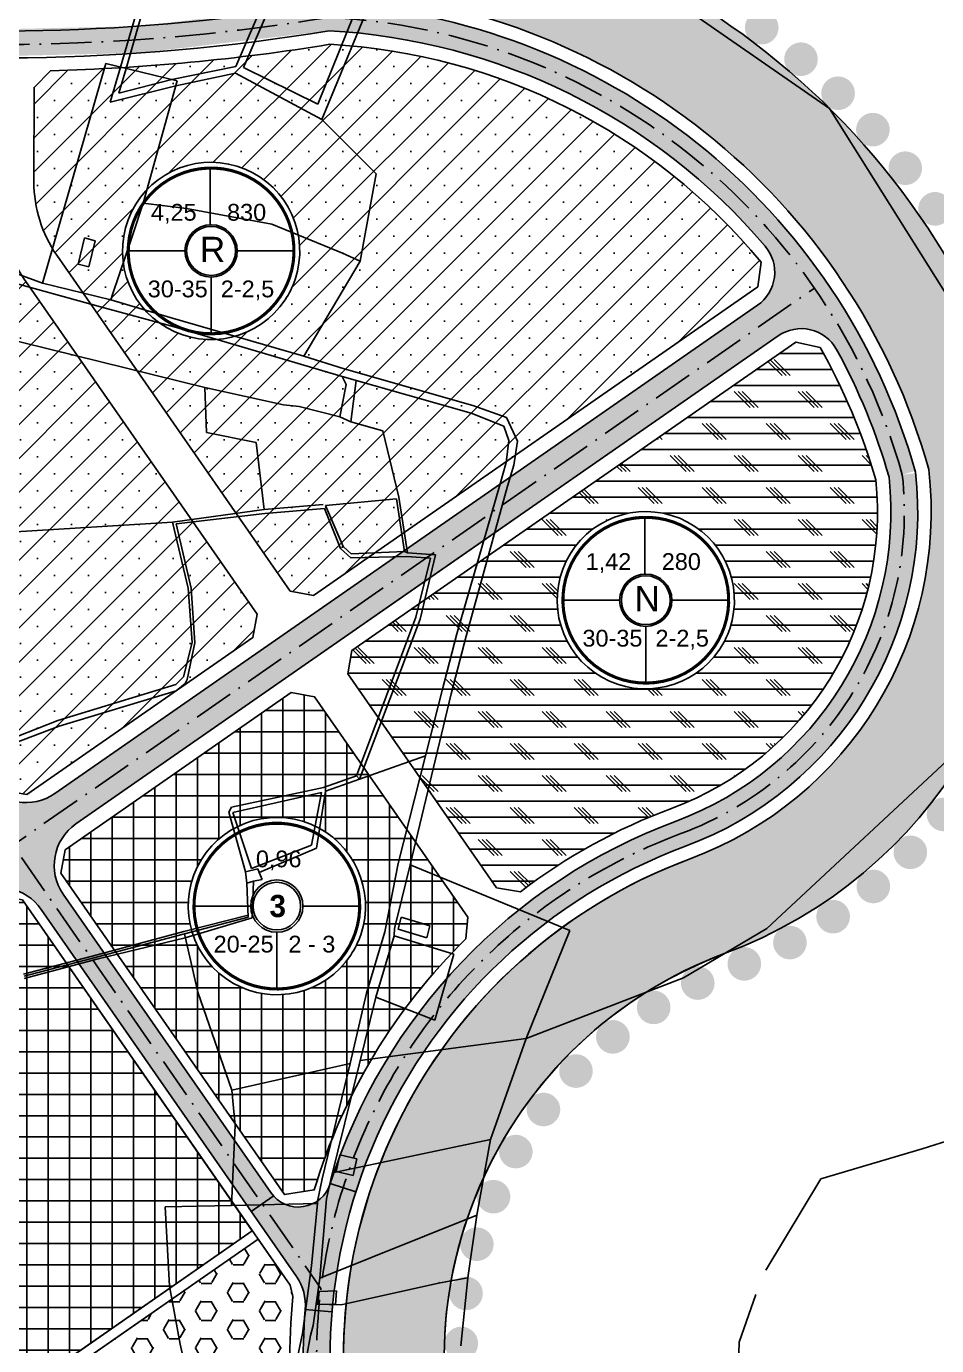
# Model space of a CAD drawing. Header units: millimetres. Extents: x 598301 to 599985, y 1183033 to 1185188.
# Drawn here: x 599566.8 to 599837.9, y 1184181.1 to 1184574 of the extents above; entities that cross this region are included whole.
import ezdxf
from ezdxf.enums import TextEntityAlignment as Align

# ---------------------------------------------------------------- set-up
doc = ezdxf.new("R2010")
doc.units = ezdxf.units.MM
doc.linetypes.add('ACAD_ISO02W100', pattern=[15, 12, -3])
doc.linetypes.add('ACAD_ISO10W100', pattern=[18.5, 12, -3, 0.5, -3])
for name, color, linetype in [('0-duong', 132, 'Continuous'), ('0-he', 5, 'Continuous'), ('CVCX', 72, 'Continuous'), ('H-BTHU', 61, 'Continuous'), ('h-ccong', 241, 'Continuous'), ('h-duong', 7, 'Continuous'), ('H-TAIDINHCU', 54, 'Continuous'), ('NENPHONGPHU', 253, 'Continuous'), ('rach', 150, 'Continuous'), ('RANH', 7, 'Continuous'), ('TIM', 1, 'ACAD_ISO10W100'), ('VONG-CT', 7, 'Continuous')]:
    doc.layers.add(name, color=color, linetype=linetype)
doc.layers.add('RANHDAT', color=7, linetype='Continuous', plot=False)
doc.styles.add('HEO', font='VHELVEN.TTF', dxfattribs={"height": 5.6})
doc.styles.add('style2', font='VTIMESB.TTF')
doc.styles.add('VHEL-B', font='VHELVEB.TTF', dxfattribs={"height": 4.5})
pattern_1 = [(0, (0, 0), (0, 6.35), []), (90, (0, 0), (-6.35, 3.888125173386048e-16), [])]
pattern_2 = [(45.00000000000021, (0, 0), (-5.051394068101417, 5.051394068101381), []), (45.00000000000021, (5.0514, 1.85420470644182e-14), (-5.051394068101417, 5.051394068101381), [0, -7.143750000000001])]

# ---------------------------------------------------------------- blocks, each defined once
blk = doc.blocks.new('2000')
at = {"linetype": 'Continuous', "const_width": 5}
blk.add_lwpolyline([(-2.5, 0, 1), (2.5, 0, 1)], format="xyb", close=True, dxfattribs=at)
blk = doc.blocks.new('nen')
at = {"layer": 'NENPHONGPHU', "linetype": 'Continuous'}
for p, q in [((1003.898215936939, 215.5833254179976), (983.5782159368936, 168.1033254180956)), ((985.9282159369226, 167.8133254179445), (1006.178215937035, 214.8733254182803)), ((1034.648215936967, 213.8233254180505), (1009.198215936911, 152.3733254182772)), ((1008.068215936888, 156.8933254179319), (1029.40821593693, 210.0233254179884)), ((953.9682159369034, 183.9033254182603), (949.2682159368505, 167.9933254182398)), ((950.9282159369025, 167.5833254182818), (955.5582159369594, 183.5833254180491)), ((1118.728215936854, 184.57332541805), (1160.428215936962, 155.6633254179267)), ((925.9882159368747, 103.5933254180826), (944.8782159368423, 169.0633254180164)), ((966.1382159368695, 163.8633254181821), (944.8782159368423, 169.0633254180164)), ((949.2682159368505, 167.9933254182398), (946.1982159369188, 157.5733254181734)), ((950.9282159369025, 167.5833254182818), (948.7982159369458, 160.2033254182122)), ((983.5782159368936, 168.1033254180956), (964.508215936858, 164.2533254181205)), ((965.7282159368311, 162.4133254180956), (983.4982159368041, 166.1333254179937)), ((1009.198215936911, 152.3733254182772), (983.4982159368041, 166.1333254179937)), ((985.9282159369226, 167.8133254179445), (1008.068215936888, 156.8933254179319)), ((946.1982159369188, 157.5733254181734), (965.7282159368311, 162.4133254180956)), ((964.508215936858, 164.2533254181205), (948.7982159369458, 160.2033254182122)), ((966.1382159368695, 163.8633254181821), (956.0482159368305, 127.4933254183147)), ((1160.428215936962, 155.6633254179267), (1202.708215936883, 88.23332541800394)), ((1009.198215936911, 152.3733254182772), (1025.418215936869, 136.1533254179878)), ((1025.418215936869, 136.1533254179878), (1020.628215936848, 110.1933254181392)), ((956.0482159368305, 127.4933254183147), (952.9582159368308, 118.0933254181407)), ((968.9082159369333, 125.8533254182454), (956.0482159368305, 127.4933254183147)), ((994.2982159369345, 121.173325418202), (968.9082159369333, 125.8533254182454)), ((847.4682159368567, 122.9733254183388), (943.3482159367755, 96.57332541800126)), ((952.9582159368308, 118.0933254181407), (946.8982159369332, 100.2133254181053)), ((1015.36821593677, 112.5333254179319), (994.2982159369345, 121.173325418202)), ((936.6282159368097, 109.2833254180864), (938.5182159368226, 117.1233254181158)), ((941.7582159368495, 116.2733254181216), (938.5182159368226, 117.1233254181158)), ((939.8782159368701, 108.473325418465), (941.7582159368495, 116.2733254181216)), ((1003.838215936915, 81.84332541814595), (1020.628215936848, 110.1933254181392)), ((1020.628215936848, 110.1933254181392), (1015.36821593677, 112.5333254179319)), ((925.9882159368747, 103.5933254180826), (909.6282159367476, 109.5933254181062)), ((936.6282159368097, 109.2833254180864), (939.8782159368701, 108.473325418465)), ((946.3682159368233, 98.61332541803549), (925.9882159368747, 103.5933254180826)), ((946.8982159369332, 100.2133254181053), (946.3682159368233, 98.61332541803549)), ((946.3682159368233, 98.61332541803549), (964.0582159368694, 93.36332541812835)), ((943.3482159367755, 96.57332541800126), (965.2082159368781, 90.603325418227)), ((1003.838215936915, 81.84332541814595), (964.0582159368694, 93.36332541812835)), ((965.2082159368781, 90.603325418227), (1015.308215936786, 75.8433254180174)), ((974.3582159367963, 72.53332541820669), (910.0682159369251, 88.44332541822172)), ((1015.908215936745, 78.09332541794817), (1003.838215936915, 81.84332541814595)), ((1015.308215936786, 75.8433254180174), (1053.668215936745, 64.95332541804584)), ((1016.488215936729, 73.40332541810622), (1015.308215936786, 75.8433254180174)), ((1015.908215936745, 78.09332541794817), (1054.22821593679, 67.23332541820878)), ((1019.448215936883, 74.66332541818548), (1017.828215936828, 62.37332541804484)), ((997.8382159368957, 67.35332541817185), (974.3582159367963, 72.53332541820669)), ((974.3582159367963, 72.53332541820669), (974.8882159367249, 59.18332541815408)), ((1016.488215936729, 73.40332541810622), (1014.548215936859, 63.8133254179404)), ((1002.488215936762, 66.89332541824592), (997.8382159368957, 67.35332541817185)), ((1014.548215936859, 63.8133254179404), (1002.488215936762, 66.89332541824592)), ((1054.22821593679, 67.23332541820878), (1064.238215936823, 63.5933254181186)), ((1014.548215936859, 63.8133254179404), (1017.828215936828, 62.37332541804484)), ((1053.668215936745, 64.95332541804584), (1063.398215936857, 61.00332541802433)), ((1064.238215936823, 63.5933254181186), (1067.498215936699, 56.52332541789025)), ((974.8882159367249, 59.18332541815408), (989.6782159368119, 56.19332541803008)), ((1027.37821593682, 59.69332541820125), (1017.828215936828, 62.37332541804484)), ((1032.178215936865, 39.93332541796667), (1027.37821593682, 59.69332541820125)), ((1063.398215936857, 61.00332541802433), (1064.868215936731, 56.79332541799293)), ((989.6782159368119, 56.19332541803008), (992.0782159368599, 36.2333254182904)), ((1064.868215936731, 56.79332541799293), (1064.078215936819, 50.22332541804033)), ((1067.498215936699, 56.52332541789025), (1066.418215936823, 49.46332541812435)), ((1064.078215936819, 50.22332541804033), (1062.288215936777, 43.88332541819556)), ((1066.418215936823, 49.46332541812435), (1064.548215936883, 43.17332541811552)), ((1062.288215936777, 43.88332541819556), (1049.468215936703, -0.7866745819028793)), ((1010.348215936705, 37.41332541805185), (1031.418215936765, 39.40332541829796)), ((1033.868215936832, 23.68332541821774), (1031.418215936765, 39.40332541829796)), ((1032.178215936865, 39.93332541796667), (1034.748215936716, 23.29332541796719)), ((1052.188215936858, -1.486674582101216), (1064.548215936883, 43.17332541811552)), ((992.0782159368599, 36.2333254182904), (964.7782159368031, 32.45332541821877)), ((992.0782159368599, 36.2333254182904), (1009.60821593665, 37.75332541815841)), ((1009.968215936657, 36.5633254181375), (992.248215936745, 35.06332541795403)), ((1014.808215936753, 24.59332541805248), (1009.968215936657, 36.5633254181375)), ((1015.578215936782, 25.23332541808487), (1010.348215936705, 37.41332541805185)), ((916.3682159367814, 29.4633254182141), (964.7782159368031, 32.45332541821877)), ((969.4482159368623, 12.79332541820555), (964.7782159368031, 32.45332541821877)), ((965.8282159367645, 31.96332541823616), (992.248215936745, 35.06332541795403)), ((965.8282159367645, 31.96332541823616), (970.3482159367707, 12.79332541821478)), ((1017.898215936758, 21.87332541809894), (1014.808215936753, 24.59332541805248)), ((1015.108215936724, 24.89332541818013), (1015.898215936808, 25.23332541806049)), ((1015.578215936782, 25.23332541808487), (1017.958215936828, 23.00332541798689)), ((1017.958215936828, 23.00332541798689), (1033.868215936832, 23.68332541821774)), ((1033.868215936832, 23.68332541821774), (1034.748215936716, 23.29332541796719)), ((1034.548215936856, 22.24332541825004), (1017.898215936758, 21.87332541809894)), ((1041.558215936846, 21.77332541806915), (1034.548215936856, 22.24332541825004)), ((1034.748215936716, 23.29332541796719), (1043.068215936886, 22.76332541794134)), ((1037.188215936797, 4.113325418281626), (1041.558215936846, 21.77332541806915)), ((1043.068215936886, 22.76332541794134), (1038.468215936643, 3.523325418029714)), ((970.5582159368186, -3.36667458195501), (969.4482159368623, 12.79332541820555)), ((970.3482159367707, 12.79332541821478), (971.3682159367745, -3.47667458189521)), ((1019.548215936757, -43.06667458191673), (1037.188215936797, 4.113325418281626)), ((1020.408215936722, -44.07667458202364), (1038.468215936643, 3.523325418029714)), ((970.5582159368186, -3.36667458195501), (967.9782159367556, -13.61667458175184)), ((969.0882159368489, -14.40667458186264), (971.3682159367745, -3.47667458189521)), ((1049.468215936703, -0.7866745819028793), (1045.09821593673, -17.68667458199299)), ((1047.708215936804, -18.70667458199646), (1052.188215936858, -1.486674582101216)), ((1233.728215936674, -2.776674582048749), (1141.758215936619, -88.57667458198367)), ((967.9782159367556, -13.61667458175184), (965.6982159368747, -15.90667458204496)), ((965.8882159367038, -17.78667458159255), (968.5282159366819, -15.60667458194596)), ((968.5282159366819, -15.60667458194596), (969.0882159368489, -14.40667458186264)), ((965.6982159368747, -15.90667458204496), (930.6082159367901, -26.58667458182849)), ((930.9782159366604, -28.28667458167398), (965.8882159367038, -17.78667458159255)), ((1047.708215936804, -18.70667458199646), (1035.54821593681, -69.58667458198569)), ((1040.118215936702, -37.11667458190999), (1045.09821593673, -17.68667458199299)), ((930.6082159367901, -26.58667458182849), (892.6482159366795, -41.44667458177904)), ((893.1882159367009, -42.57667458174311), (930.9782159366604, -28.28667458167398)), ((1020.408215936722, -44.07667458202364), (1040.118215936702, -37.11667458190999)), ((1031.908215936724, -69.18667458197245), (1040.118215936702, -37.11667458190999)), ((1009.758215936608, -46.52667458174255), (1019.548215936757, -43.06667458191673)), ((1019.548215936757, -43.06667458191673), (1020.408215936722, -44.07667458202364)), ((982.2982159366894, -52.40667458178599), (1009.758215936608, -46.52667458174255)), ((1020.408215936722, -44.07667458202364), (1010.358215936599, -47.62667458198786)), ((1009.118215936721, -48.02667458170075), (982.7282159366648, -54.00667458169622)), ((1006.168215936668, -63.78667458177574), (1009.118215936721, -48.02667458170075)), ((1007.668215936739, -64.6066745818334), (1010.358215936599, -47.62667458198786)), ((982.2982159366894, -52.40667458178599), (981.4882159366545, -53.866674581833)), ((986.4682159365875, -71.67667458187402), (981.4882159366545, -53.866674581833)), ((988.2682159367184, -70.64667458191346), (982.7282159366648, -54.00667458169622)), ((988.2782159367649, -70.64667458196655), (1006.168215936668, -63.78667458177574)), ((990.5382159367264, -71.83667458179127), (1007.668215936739, -64.6066745818334)), ((1027.948215936757, -89.55667458167395), (1031.908215936724, -69.18667458197245)), ((1035.54821593681, -69.58667458198569), (1031.788215936668, -85.0166745817559)), ((1035.54821593681, -69.58667458198569), (1083.078215936806, -89.14667458201035)), ((986.4682159365875, -71.67667458187402), (990.1482159366151, -70.79667458175209)), ((986.4682159366472, -71.68667458204047), (986.908215936717, -75.0366745816969)), ((986.908215936717, -75.0366745816969), (988.8282159367664, -74.42667458181428)), ((988.8282159367664, -74.42667458181428), (988.458215936805, -85.40667458199476)), ((988.8282159367664, -74.42667458181428), (991.4182159367406, -73.93667458201067)), ((990.5382159367264, -71.83667458179127), (990.1482159366151, -70.79667458175209)), ((991.4182159367406, -73.93667458201067), (990.5382159367264, -71.83667458179127)), ((986.908215936717, -75.0366745816969), (987.308215936665, -85.19667458190636)), ((987.27821593674, -84.54667458176826), (968.088215936695, -89.45667458203404)), ((987.308215936665, -85.19667458190636), (968.3182159367169, -90.18667458173067)), ((968.5682159367849, -91.30667458189595), (988.458215936805, -85.40667458199476)), ((1030.868215936669, -88.41667458195842), (1031.788215936668, -85.0166745817559)), ((1032.868215936701, -85.22667458194508), (1031.958215936766, -88.80667458167036)), ((1032.868215936701, -85.22667458194508), (1041.378215936668, -87.77667458172586)), ((942.3082159367343, -96.43667458208108), (968.088215936695, -89.45667458203404)), ((942.468215936579, -96.97667458200968), (968.3182159367169, -90.18667458173067)), ((968.3182159367169, -90.18667458173067), (972.2482159365996, -107.5466745817461)), ((1022.518215936651, -107.8366745819941), (1027.948215936757, -89.55667458167395)), ((1030.778215936783, -90.76667458198105), (1030.868215936669, -88.41667458195842)), ((1031.958215936766, -88.80667458167036), (1040.468215936603, -91.35667458191307)), ((1040.468215936603, -91.35667458191307), (1041.378215936668, -87.77667458172586)), ((1083.078215936806, -89.14667458201035), (1070.028215936727, -121.3466745820187)), ((1141.758215936619, -88.57667458198367), (1116.958215936716, -103.2866745818097)), ((968.5682159367849, -91.30667458189595), (942.6182159365978, -97.58667458187952)), ((1025.258215936679, -108.986674582013), (1030.778215936783, -90.76667458198105)), ((1030.778215936783, -90.76667458198105), (1048.508215936647, -96.24667458191581)), ((920.3382159366903, -102.206674581901), (942.3082159367343, -96.43667458208108)), ((942.6182159365978, -97.58667458187952), (920.5482159366269, -103.406674581775)), ((920.5882159367778, -102.7366745821376), (942.468215936579, -96.97667458200968)), ((1048.508215936647, -96.24667458191581), (1042.91821593675, -115.8266745818517)), ((1116.958215936716, -103.2866745818097), (1070.028215936727, -121.3466745820187)), ((972.2482159365996, -107.5466745817461), (982.4282159366637, -136.686674581817)), ((1017.648215936591, -128.7266745820551), (1022.518215936651, -107.8366745819941)), ((1025.258215936679, -108.986674582013), (1020.3182159366, -129.2066745820958)), ((1025.258215936679, -108.986674582013), (1042.91821593675, -115.8266745818517)), ((1070.028215936727, -121.3466745820187), (1020.648215936613, -127.846674581679)), ((1059.478215936637, -151.4166745820144), (1070.028215936727, -121.3466745820187)), ((1017.648215936591, -128.7266745820551), (982.4282159366637, -136.686674581817)), ((1009.338215936582, -163.0766745818635), (1017.648215936591, -128.7266745820551)), ((1011.898215936656, -163.3066745818808), (1020.3182159366, -129.2066745820958)), ((982.4282159366637, -136.686674581817), (983.4482159366817, -147.27667458183)), ((983.4482159366817, -147.27667458183), (982.328215936631, -171.0266745819706)), ((1012.378215936636, -161.3466745819115), (1059.478215936637, -151.4166745820144)), ((1055.388215936591, -173.8866745820691), (1059.478215936637, -151.4166745820144)), ((1014.598215936567, -155.9466745820573), (1013.478215936602, -160.9366745817788)), ((1014.598215936567, -155.9466745820573), (1019.598215936506, -157.1466745820005)), ((1018.588215936679, -162.1666745818569), (1019.598215936506, -157.1466745820005)), ((1013.478215936602, -160.9366745817788), (1018.588215936679, -162.1666745818569)), ((1008.068215936635, -169.3866745818088), (1009.338215936582, -163.0766745818635)), ((1010.618215936612, -169.1066745819944), (1011.898215936656, -163.3066745818808)), ((962.5682159366928, -171.4666745818777), (982.328215936631, -171.0266745819706)), ((962.5682159366928, -171.4666745818777), (963.8282159366321, -195.1166745817264)), ((1007.968215936552, -170.4566745821324), (982.328215936631, -171.0266745819706)), ((1006.188215936675, -188.986674581916), (1007.968215936552, -170.4566745821324)), ((1008.068215936635, -169.3866745818088), (1007.968215936552, -170.4566745821324)), ((1008.608215936538, -192.6866745819561), (1010.618215936612, -169.1066745819944)), ((1008.608215936538, -192.6866745819561), (1055.388215936591, -173.8866745820691)), ((1055.388215936591, -173.8866745820691), (1052.718215936605, -192.5766745819791)), ((1055.388215936591, -173.8866745820691), (1055.378215936545, -173.886674582016)), ((1005.648215936692, -192.7166745818289), (1006.188215936675, -188.986674581916)), ((963.8282159366321, -195.1166745817264), (967.0482159367115, -212.3166745819659)), ((1003.448215936658, -209.2166745818907), (1005.648215936692, -192.7166745818289)), ((1006.688215936662, -206.8266745818894), (1008.608215936538, -192.6866745819561)), ((1008.418215936568, -196.6266745820111), (1013.568215936551, -196.4266745818129)), ((1013.568215936551, -196.4266745818129), (1013.278215936631, -200.556674581918)), ((1014.968215936557, -200.6366745817195), (1043.998215936612, -194.18667458181)), ((1052.718215936605, -192.5766745819791), (1043.998215936612, -194.18667458181)), ((1044.298215936693, -193.8866745819186), (1043.998215936612, -194.18667458181)), ((1046.098215936571, -193.8066745819827), (1052.718215936605, -192.5766745819791)), ((1050.628215936566, -212.8766745818068), (1052.718215936605, -192.5766745819791)), ((1008.028215936602, -200.4266745817558), (1008.418215936568, -196.6266745820111)), ((1007.708215936636, -200.4366745818979), (1014.968215936557, -200.6366745817195)), ((1013.278215936631, -200.556674581918), (1008.028215936602, -200.4266745817558)), ((1005.878215936567, -209.7866745817035), (1006.688215936662, -206.8266745818894)), ((1000.998215936672, -220.9466745818016), (1003.448215936658, -209.2166745818907)), ((1003.628215936554, -221.7966745818993), (1005.878215936567, -209.7866745817035)), ((967.0482159367115, -212.3166745819659), (970.3082159365937, -227.2966745817325))]:
    blk.add_line(p, q, dxfattribs=at)

msp = doc.modelspace()

# ---------------------------------------------------------------- hatches: boundary and pattern name
at = {"layer": 'CVCX'}
h = msp.add_hatch(dxfattribs=at)
h.set_pattern_fill('HEX,_O', color=256)
h.set_pattern_definition([(0, (0, 0), (0, 5.49926), [3.175, -6.35]), (120, (0, 0), (-4.762498862015612, -2.749629999999998), [3.175, -6.35]), (59.99999999999999, (3.175, 0), (-4.762498862015612, 2.74963), [3.175, -6.35])])
edge = h.paths.add_edge_path()
edge.add_line((599053.1699999999, 1184761.61), (599014.3658432622, 1184568.375036782))
edge.add_line((599014.3658432622, 1184568.375036782), (599022.5905119102, 1184566.624866248))
edge.add_line((599022.5905119102, 1184566.624866248), (599028.5216877166, 1184570.474691381))
edge.add_line((599028.5216877166, 1184570.474691381), (599052.1894598408, 1184681.697900528))
edge.add_arc((599108.7393697004, 1184669.897635873), 57.76797167155449, 78.83012175922732, 168.2132300170167, ccw=False)
edge.add_arc((599065.0292068834, 1184442.637815935), 289.1925672612181, 52.96382488186191, 79.05643659569807, ccw=False)
edge.add_arc((599482.623550902, 1184996.076863015), 404.118196385696, 232.9638248820424, 247.0192556175957)
edge.add_arc((599558.1507399138, 1185174.174633619), 597.568893397628, 247.0192733655169, 279.4568044082314)
edge.add_arc((599647.255649032, 1184389.402700907), 195.5349946516256, 15.616813642704983, 87.33898901683938, ccw=False)
edge.add_arc((599726.0804489024, 1184429.39548579), 110.2195859758995, -69.59436604979129, 6.588168337700893, ccw=False)
edge.add_arc((599819.7673099543, 1184177.554908116), 158.4826739648482, 110.4056339503509, 195.4962877644139)
edge.add_line((599667.045835277, 1184135.212150536), (599696.273121286, 1184142.100953833))
edge.add_arc((599819.7673099545, 1184177.554908116), 128.4826739649488, 110.40563395049199, 196.0182464168269, ccw=False)
edge.add_arc((599726.0804489019, 1184429.395485791), 140.2195859765688, 290.4056339503555, 367.5792147122294)
edge.add_arc((599647.2556490318, 1184389.402700908), 225.5349946513917, 15.03012865839066, 88.18698386247864)
edge.add_arc((599558.150739913, 1185174.174633619), 567.5688933973788, 247.01927619635381, 279.76258202847237, ccw=False)
edge.add_line((599336.5596876909, 1184651.650132445), (599336.5597999842, 1184651.650084824))
edge.add_line((599336.5597999842, 1184651.650084824), (599336.5600000008, 1184651.650000002))
edge.add_arc((599482.6235509036, 1184996.076863016), 374.1181963872147, 232.9638248819257, 247.019310441831, ccw=False)
edge.add_arc((599065.0292068829, 1184442.637815936), 319.1925672612987, 52.96382488176573, 92.12924421251327)
h = msp.add_hatch(dxfattribs=at)
h.set_pattern_fill('HEX,_O', color=256)
h.set_pattern_definition([(0, (-532.275987030007, -0.01340816519223154), (0, 5.49926), [3.175, -6.35]), (120, (-532.275987030007, -0.01340816519223154), (-4.762498862015612, -2.749629999999998), [3.174999999999999, -6.349999999999999]), (59.99999999999999, (-529.100987030007, -0.01340816519223154), (-4.762498862015612, 2.74963), [3.175, -6.35])])
edge = h.paths.add_edge_path()
edge.add_arc((599819.7619261384, 1184177.541499951), 174.4826739644142, 174.0126357848085, 195.7959122108813, ccw=False)
edge.add_line((599646.2310685123, 1184195.741636361), (599645.3641965599, 1184199.116596378))
edge.add_line((599645.3641965599, 1184199.116596378), (599635.8400695154, 1184212.821112502))
edge.add_line((599635.8400695154, 1184212.821112502), (599503.5831302147, 1184120.907477537))
edge.add_arc((599401.1320387742, 1184068.66981045), 115.0000000000862, -7.541949349500328, 27.01608266681751, ccw=False)
edge.add_arc((599523.8030457018, 1184066.492671728), 15.55449151435901, 236.1424744709577, 372.8724286149375)
edge.add_arc((599571.1519019932, 1184077.313030124), 33.01498807856814, 148.5238847904504, 192.8724286148437, ccw=False)
edge.add_line((599542.9948084826, 1184094.551577709), (599527.8241358272, 1184116.381056364))
edge.add_arc((599531.9299885476, 1184119.234470711), 5.000000000027224, 124.79785805898959, 214.7978580600851, ccw=False)
edge.add_line((599529.0765742001, 1184123.340323432), (599565.4053581704, 1184148.587471946))
edge.add_arc((599617.0196620353, 1184077.839189118), 87.57485875858906, 105.3321794427323, 126.112564761339, ccw=False)
edge.add_arc((599601.2778772725, 1184115.366900651), 47.51234203369363, 16.497099923625683, 98.97769512311498, ccw=False)
edge.add_line((599646.8343314284, 1184128.858828989), (599651.8681686281, 1184130.045292703))
edge = h.paths.add_edge_path()
edge.add_arc((599631.318950806, 1183983.417557574), 50.943755264054, 36.013010477182604, 54.225394013999676, ccw=False)
edge.add_line((599672.5265139585, 1184013.370903622), (599675.614687884, 1184008.916946449))
edge.add_line((599675.614687884, 1184008.916946449), (599678.7383003676, 1184004.685317528))
edge.add_line((599678.7383003676, 1184004.685317528), (599681.3159262523, 1184002.475682798))
edge.add_line((599681.3159262523, 1184002.475682798), (599657.2259505374, 1184114.088681659))
edge.add_arc((599819.7619261384, 1184177.541499952), 174.4826739646074, 197.9210729730995, 201.3252983647153, ccw=False)
edge.add_line((599653.7449253885, 1184123.852031936), (599648.1758853694, 1184122.982639753))
edge.add_arc((599601.2778772725, 1184115.366900651), 47.51234203368225, -9.017811998560887, 9.223711900986984, ccw=False)
edge.add_arc((599689.58140183, 1184077.82948651), 51.16248478132995, 143.9754895305321, 224.0972367570371)
edge.add_arc((599631.2937631878, 1184021.350285759), 29.999999999903, 6.505796628106282, 44.0972367571822, ccw=False)
edge = h.paths.add_edge_path()
edge.add_arc((599401.1320387728, 1184068.669810447), 114.9999999999383, 335.4530003729963, 338.12652774041163, ccw=False)
edge.add_line((599505.7384299248, 1184020.894263039), (599501.9880521392, 1184012.682667215))
edge.add_line((599501.9880521392, 1184012.682667215), (599697.3636017678, 1183923.451275789))
edge.add_line((599697.3636017678, 1183923.451275789), (599696.9574369789, 1183930.005874627))
edge.add_line((599696.9574369789, 1183930.005874627), (599684.8336165417, 1183986.17761895))
edge.add_arc((599700.6098125277, 1184024.689155083), 41.61762577456411, 217.2650568419594, 247.72361039316502, ccw=False)
edge.add_arc((599632.843932763, 1183973.130671396), 43.53219337035659, 37.26505684332541, 41.10349508052723)
edge.add_line((599665.6464543573, 1184001.749658741), (599664.6426372093, 1184006.04439045))
edge.add_line((599664.6426372093, 1184006.04439045), (599664.2644705221, 1184011.523629731))
edge.add_line((599664.2644705221, 1184011.523629731), (599660.8226454727, 1184016.029718498))
edge.add_arc((599623.2452344008, 1184022.494559729), 38.12946360775235, 338.27391717429066, 350.2383580703412, ccw=False)
edge.add_line((599658.6661393422, 1184008.380188041), (599641.3010067585, 1183970.358565059))
edge.add_arc((599636.7529027954, 1183972.435762773), 4.999999999963782, 245.4530003756563, 335.45300037090755, ccw=False)
edge.add_line((599634.6757050822, 1183967.88765881), (599507.8476722984, 1184025.81221414))
edge.add_arc((599631.2937631876, 1184021.350285759), 27.00000000002416, 18.26139801279397, 44.09723675650186)
edge.add_arc((599689.5814018301, 1184077.82948651), 54.16248478144303, 144.7609419726863, 224.0972367571271, ccw=False)
edge.add_arc((599601.2778772723, 1184115.366900651), 44.51234203387532, 351.8812768506372, 366.6724335938966)
edge.add_line((599645.488722424, 1184120.538918083), (599638.5421882775, 1184119.454482979))
edge.add_line((599638.5421882775, 1184119.454482979), (599633.8870673132, 1184112.770522197))
edge.add_arc((599618.3960525753, 1184102.951059781), 18.34102995330428, -104.85240735853961, 32.36984034824201, ccw=False)
edge.add_arc((599613.1950000948, 1184074.637744764), 10.59685930170671, 87.29720640836338, 235.2233979671691)
edge.add_arc((599796.3923380629, 1184459.954766365), 437.1098125158725, 244.3458263711308, 247.7204125155378)
edge.add_arc((599624.3182809213, 1184039.968730757), 16.75993889578458, -14.168783821810791, 67.72041251541589, ccw=False)
edge.add_line((599640.5683632962, 1184035.866246802), (599646.9275228528, 1184034.00796262))
edge.add_arc((599633.4137579662, 1183987.763052656), 48.17897403355276, 60.778715728809914, 73.71049330828379, ccw=False)
at = {"layer": 'H-BTHU'}
h = msp.add_hatch(dxfattribs=at)
h.set_pattern_fill('CORK', color=256, scale=1.5, angle=2.1e-13, style=0)
h.set_pattern_definition([(2.1e-13, (0, 0), (-1.745547418150829e-14, 4.762499999999999), []), (135.0000000000002, (2.381250000000009, -2.381249999999991), (-9.525004114227425, -9.525004114227494), [6.735195000000001, -6.735195000000001]), (135.0000000000002, (3.571875000000009, -2.381249999999987), (-9.525004114227425, -9.525004114227494), [6.735195000000001, -6.735195000000001]), (135.0000000000002, (4.762500000000008, -2.381249999999982), (-9.525004114227425, -9.525004114227494), [6.735195000000001, -6.735195000000001])])
edge = h.paths.add_edge_path()
edge.add_line((599706.8475885744, 1184317.437516765), (599662.5495845823, 1184381.179076189))
edge.add_line((599662.5495845823, 1184381.179076189), (599663.8020229551, 1184388.138343257))
edge.add_line((599663.8020229551, 1184388.138343257), (599795.9950602065, 1184480.007568684))
edge.add_line((599795.9950602065, 1184480.007568684), (599803.1912376215, 1184478.379700833))
edge.add_arc((599647.2556490317, 1184389.402700908), 179.5349946516449, 16.027334377281306, 29.709123128602016, ccw=False)
edge.add_arc((599726.0804489024, 1184429.39548579), 94.21958597586952, -69.5943660497847, 5.833381828865583, ccw=False)
edge.add_arc((599819.7673099546, 1184177.554908116), 174.4826739645625, 110.405633950495, 127.319847205539)
edge.add_line((599713.9847609043, 1184316.314613472), (599706.8475885744, 1184317.437516765))
edge = h.paths.add_edge_path(flags=16)
edge.add_arc((599751.3095299775, 1184403.115960327), 26.40000000089885, 341.152432729856, 686.5098146714159)
edge.add_arc((599751.3095299775, 1184403.115960327), 26.40000000086863, 326.5098146714159, 341.152432729856)
at = {"layer": 'h-ccong'}
h = msp.add_hatch(dxfattribs=at)
h.set_pattern_fill('NET', color=256, scale=2, style=0)
h.set_pattern_definition(pattern_1)
edge = h.paths.add_edge_path()
edge.add_line((599697.717047087, 1184302.246274489), (599698.3254103016, 1184308.672862176))
edge.add_line((599698.3254103016, 1184308.672862176), (599652.6955380539, 1184374.330881756))
edge.add_line((599652.6955380539, 1184374.330881756), (599645.7362709861, 1184375.583320128))
edge.add_line((599645.7362709861, 1184375.583320128), (599578.4002863716, 1184328.787324829))
edge.add_line((599578.4002863716, 1184328.787324829), (599577.1478479988, 1184321.828057761))
edge.add_line((599577.1478479988, 1184321.828057761), (599643.6895536957, 1184226.07945273))
edge.add_line((599643.6895536957, 1184226.07945273), (599652.586172611, 1184227.50158799))
edge.add_arc((599819.7673099542, 1184177.554908116), 174.4826739646298, 134.3867337841124, 163.3660707458424, ccw=False)
edge = h.paths.add_edge_path(flags=16)
edge.add_arc((599641.4326713051, 1184312.015532444), 26.40000000020285, 341.1524327288064, 686.5098146704399)
edge.add_arc((599641.4326713051, 1184312.015532444), 26.40000000018901, 326.50981467044, 341.1524327288064)
h = msp.add_hatch(dxfattribs=at)
h.set_pattern_fill('NET', color=256, scale=2, style=0)
h.set_pattern_definition(pattern_1)
edge = h.paths.add_edge_path()
edge.add_line((599634.1334047227, 1184215.2980323), (599565.6514603822, 1184313.838497588))
edge.add_line((599565.6514603822, 1184313.838497588), (599558.6921933142, 1184315.090935961))
edge.add_line((599558.6921933142, 1184315.090935961), (599437.1589527914, 1184230.629871275))
edge.add_line((599437.1589527914, 1184230.629871275), (599435.4055390693, 1184220.88689738))
edge.add_line((599435.4055390693, 1184220.88689738), (599495.5720351588, 1184134.311748608))
edge.add_arc((599401.1374225902, 1184068.683218616), 114.9999999997592, 28.52211626400498, 34.79785805854891, ccw=False)
edge.add_line((599502.180201851, 1184123.595482813), (599634.1334047227, 1184215.2980323))
edge = h.paths.add_edge_path(flags=16)
edge.add_arc((599529.9070719857, 1184224.634849898), 26.40000000005242, 341.1524327297628, 686.5098146714223)
edge.add_arc((599529.9070719857, 1184224.634849898), 26.40000000002915, 326.5098146714222, 341.1524327297628)
at = {"layer": 'h-duong'}
h = msp.add_hatch(color=256, dxfattribs=at)
h.dxf.hatch_style = 1
h.paths.add_polyline_path([(599780.9732114605, 1184520.890296204, 0.03635276776689887), (599778.0698042524, 1184518.137898331, -0.01766899486927078), (599786.8332627887, 1184508.579812803, -0.443644308998123), (599784.5558564443, 1184490.933243548), (599775.3445006568, 1184484.531695184, 0.05016067936971216), (599778.8021120173, 1184480.236849914), (599801.5278462493, 1184496.030386733, 0.04308099392979541)])
h.paths.add_polyline_path([(599784.2901963472, 1184523.220438963, 0.03683521593401971), (599780.9732114606, 1184520.890296204, -0.07373359652058653), (599813.3735373153, 1184476.432703844, 0.03683521593430023), (599816.6074650951, 1184478.876812092, 0.07199049221800392)])
h.paths.add_polyline_path([(599801.5278462493, 1184496.030386733), (599778.8021120173, 1184480.236849914, 0.05199367842405397), (599783.2132882724, 1184476.604696644), (599790.7523550959, 1184481.844066613, -0.4453321807568767), (599808.118442282, 1184477.767037659, -0.005031893227173), (599809.8642841667, 1184474.511607852, 0.03635276776853687), (599813.3735373153, 1184476.432703844, 0.03055554240248623)])
h = msp.add_hatch(color=256, dxfattribs=at)
h.paths.add_polyline_path([(599592.6895653554, 1184350.895578546, 0.03799000977112785), (599589.2071545492, 1184355.173189128), (599575.3028957029, 1184345.510248349, -0.4142135623731271), (599554.4250944993, 1184349.267563467), (599545.5053279118, 1184362.102449484, 0.02757256508532174), (599542.0946684371, 1184360.000990043), (599562.8394111479, 1184330.150835836)])
h.paths.add_polyline_path([(599581.5804072674, 1184336.477372364), (599595.4846661137, 1184346.140313143, 0.0379900097711184), (599592.6895653554, 1184350.895578546), (599562.8394111479, 1184330.150835836), (599583.5841538585, 1184300.300681628, 0.02757256508531822), (599586.7428587364, 1184302.764685144), (599577.823092149, 1184315.59957116, -0.4142135623730622)])
h.paths.add_polyline_path([(599562.8394111479, 1184330.150835836), (599542.0946684371, 1184360.000990043, 0.02757256508532946), (599538.9359635592, 1184357.536986527), (599547.8557301466, 1184344.702100511, -0.4142135623730653), (599544.0984150282, 1184323.824299308), (599530.1941561819, 1184314.161358529, 0.03799000977112105), (599532.9892569402, 1184309.406093125)])
h.paths.add_polyline_path([(599562.8394111479, 1184330.150835836), (599532.9892569402, 1184309.406093125, 0.03799000977112579), (599536.4716677464, 1184305.128482544), (599550.3759265927, 1184314.791423323, -0.4142135623731262), (599571.2537277964, 1184311.034108204), (599580.1734943839, 1184298.199222188, 0.0275725650853287), (599583.5841538585, 1184300.300681628)])
h = msp.add_hatch(color=256, dxfattribs=at)
h.dxf.hatch_style = 1
h.paths.add_polyline_path([(599661.1580810648, 1184228.147330884), (599657.3472525731, 1184229.362890959, -0.5788433098632508), (599640.3948246699, 1184225.703725904), (599637.0444121354, 1184223.37531428), (599654.5651975261, 1184198.164196792, -0.04619841473307038)])
h.paths.add_polyline_path([(599664.9689095458, 1184226.931770812), (599661.1580810648, 1184228.147330884, 0.05625881048266665), (599653.871290402, 1184191.5188412), (599657.8571951354, 1184191.183336423, -0.05625881048247237)])
h.paths.add_polyline_path([(599637.0444121353, 1184223.375314281), (599633.7597299594, 1184221.092582803), (599647.2558012817, 1184201.672731914, -0.1745695869395633), (599649.8853858713, 1184191.854345959), (599653.871290402, 1184191.5188412, -0.01003431588135907), (599654.5651975261, 1184198.164196792)])
at = {"layer": 'H-TAIDINHCU'}
h = msp.add_hatch(dxfattribs=at)
h.set_pattern_fill('SACNCR,_O', color=256, scale=3, angle=2.103141783117751e-13)
h.set_pattern_definition(pattern_2)
edge = h.paths.add_edge_path()
edge.add_line((599557.082040007, 1184527.66242424), (599557.1282657679, 1184555.626793613))
edge.add_line((599557.1282657679, 1184555.626793613), (599552.1769532503, 1184560.634821694))
edge.add_arc((599558.150739913, 1185174.174633619), 613.5688933974335, 262.08768239532617, 269.44215201444587, ccw=False)
edge.add_line((599473.6883889803, 1184566.446982266), (599468.059553803, 1184562.263340197))
edge.add_line((599468.059553803, 1184562.263340197), (599458.2168709323, 1184499.007691866))
edge.add_line((599458.2168709323, 1184499.007691866), (599460.3015279268, 1184489.96129139))
edge.add_line((599460.3015279268, 1184489.96129139), (599479.5610773135, 1184462.248220798))
edge.add_line((599479.5610773135, 1184462.248220798), (599504.9564650065, 1184425.706131586))
edge.add_line((599504.9564650065, 1184425.706131586), (599560.0273619139, 1184346.463174083))
edge.add_line((599560.0273619139, 1184346.463174083), (599566.9866289815, 1184345.21073571))
edge.add_line((599566.9866289815, 1184345.21073571), (599634.3226135956, 1184392.00673101))
edge.add_line((599634.3226135956, 1184392.00673101), (599635.5750519685, 1184398.965998078))
edge.add_line((599635.5750519685, 1184398.965998078), (599566.0234444913, 1184499.0456297))
edge.add_arc((599607.0819716951, 1184527.579773176), 50.00000000012314, 179.9052888135071, 214.7978580589042, ccw=False)
h = msp.add_hatch(dxfattribs=at)
h.set_pattern_fill('SACNCR,_O', color=256, scale=3, angle=2.103141783117751e-13)
h.set_pattern_definition(pattern_2)
edge = h.paths.add_edge_path()
edge.add_arc((599558.1507399115, 1185174.174633619), 613.5688933976212, 271.4801350732011, 279.29375692940283, ccw=False)
edge.add_line((599573.9994435773, 1184560.810463214), (599569.1286021934, 1184555.820396656))
edge.add_line((599569.1286021934, 1184555.820396656), (599569.0820236121, 1184527.642587984))
edge.add_arc((599607.0819716948, 1184527.579773175), 37.99999999986859, 179.90528881331, 214.7978580587516)
edge.add_line((599575.8774910201, 1184505.893824134), (599645.4290984976, 1184405.814192512))
edge.add_line((599645.4290984976, 1184405.814192512), (599652.3883655653, 1184404.561754139))
edge.add_line((599652.3883655653, 1184404.561754139), (599784.6495449158, 1184496.478335781))
edge.add_line((599784.6495449158, 1184496.478335781), (599785.6503857566, 1184503.769265739))
edge.add_arc((599647.2556490318, 1184389.402700908), 179.534994651534, 39.5696271838281, 86.81205731644896)
edge = h.paths.add_edge_path(flags=16)
edge.add_arc((599621.8580666118, 1184507.135782524), 26.40000000020285, 341.1524327288064, 686.5098146704399)
edge.add_arc((599621.8580666118, 1184507.135782524), 26.40000000018901, 326.50981467044, 341.1524327288064)
at = {"layer": 'VONG-CT'}
h = msp.add_hatch(color=256, dxfattribs=at)
h.paths.add_polyline_path([(599614.0743827719, 1184507.135782524, 1), (599629.6417504519, 1184507.135782524, 1)])
h.paths.add_polyline_path([(599629.141750452, 1184507.135782524, 1), (599614.5743827719, 1184507.135782524, 1)], flags=16)
h = msp.add_hatch(color=256, dxfattribs=at)
h.paths.add_polyline_path([(599759.0896449557, 1184402.880280325, 1), (599743.5294150013, 1184403.351640329, 1)])
h.paths.add_polyline_path([(599758.5898742086, 1184402.895419687, -1), (599744.0291857484, 1184403.336500968, -1)], flags=16)

# ---------------------------------------------------------------- linework, layer by layer
at = {"layer": '0-duong'}
for p, q in [((599712.6303102294, 1184440.947674288), (599784.5558564443, 1184490.933243548)), ((599790.7523550959, 1184481.844066613), (599668.1337822917, 1184396.628736512)), ((599575.3028957029, 1184345.510248349), (599712.6303102294, 1184440.947674288)), ((599581.5804072674, 1184336.477372364), (599713.284983481, 1184428.007135606)), ((599577.823092149, 1184315.59957116), (599639.6084759295, 1184226.694962442)), ((599571.2537277964, 1184311.034108204), (599647.2558012817, 1184201.672731914))]:
    msp.add_line(p, q, dxfattribs=at)
for centre, radius, start, end in [((599558.1507399131, 1185174.174633619), 601.5688933974662, 247.01931044168, 279.4160881891464), ((599647.2556490317, 1184389.402700907), 191.5349946516883, 15.71167955277486, 87.21284464311285), ((599558.1507399129, 1185174.174633619), 609.568893397502, 262.3597693408767, 279.3345765954016), ((599647.2556490318, 1184389.402700908), 183.5349946515351, 40.49188364615615, 86.94958135248403), ((599777.7076620103, 1184500.787290077), 12, 304.7978580583351, 40.49188364633975), ((599797.6005495299, 1184471.990020084), 12, 28.78083113432382, 124.7978580583351), ((599647.2556490318, 1184389.402700908), 183.5349946515351, 15.91651368024034, 28.78083113428325), ((599726.0804489023, 1184429.39548579), 106.2195859760006, 290.4056339502655, 6.418494488963598), ((599726.0804489022, 1184429.39548579), 98.21958597613592, 290.4056339503133, 6.042496933690657), ((599566.7426526604, 1184357.82780651), 15, 214.7978580588743, 304.7978580588808), ((599590.1406503101, 1184324.159814203), 15, 124.7978580588809, 214.7978580588745), ((599819.7673099543, 1184177.554908116), 170.482673964759, 110.4056339503539, 162.3086028107796), ((599819.7673099543, 1184177.554908116), 162.4826739647112, 110.4056339503486, 201.6577517049337), ((599558.9361696353, 1184302.473865161), 15, 34.79785805887471, 124.7978580588808), ((599647.8201813702, 1184232.401791137), 10, 214.797858058609, 342.3086028110452), ((599634.9382431204, 1184193.112488871), 15, 355.1885952425928, 34.79785805884725), ((599819.7673099543, 1184177.554908116), 170.482673964759, 175.1885952422785, 201.432199279225)]:
    msp.add_arc(centre, radius, start, end, dxfattribs=at)
at = {"layer": '0-he'}
for p, q in [((599569.1286021934, 1184555.820396657), (599573.9994435773, 1184560.810463214)), ((599569.1286021934, 1184555.820396657), (599569.0820236121, 1184527.642587984)), ((599575.8774910201, 1184505.893824134), (599645.4290984975, 1184405.814192512)), ((599784.6495449157, 1184496.478335781), (599785.6503857566, 1184503.769265739)), ((599566.0234444913, 1184499.0456297), (599635.5750519685, 1184398.965998078)), ((599784.6495449157, 1184496.478335781), (599652.3883655653, 1184404.561754139)), ((599645.4290984975, 1184405.814192512), (599652.3883655653, 1184404.561754139)), ((599634.3226135956, 1184392.00673101), (599635.5750519685, 1184398.965998078)), ((599566.9866289817, 1184345.21073571), (599634.3226135956, 1184392.00673101)), ((599645.736270986, 1184375.583320128), (599578.4002863717, 1184328.787324829)), ((599652.6955380539, 1184374.330881756), (599645.736270986, 1184375.583320128)), ((599652.6955380539, 1184374.330881756), (599698.3254103017, 1184308.672862175)), ((599560.0273619137, 1184346.463174083), (599566.9866289817, 1184345.21073571)), ((599577.1478479989, 1184321.828057761), (599578.4002863717, 1184328.787324829)), ((599577.1478479989, 1184321.828057761), (599643.6895536958, 1184226.079452729)), ((599565.6514603819, 1184313.838497588), (599645.3695803756, 1184199.130004543)), ((599698.3254103017, 1184308.672862175), (599697.717047087, 1184302.246274489)), ((599643.6895536958, 1184226.079452729), (599652.586172611, 1184227.50158799)), ((599502.1802018507, 1184123.595482812), (599634.1334047226, 1184215.298032299)), ((599503.5885140303, 1184120.920885702), (599635.845453331, 1184212.834520667)), ((599645.3695803756, 1184199.130004543), (599646.2364523278, 1184195.755044525))]:
    msp.add_line(p, q, dxfattribs=at)
msp.add_lwpolyline([(599028.5216877166, 1184570.474691381), (599052.1894598408, 1184681.697900528, -0.4110635464634819), (599119.9301010402, 1184726.571316565, -0.1143449676897977), (599239.2154257523, 1184673.487338601, 0.06140563084967216), (599324.8473739658, 1184624.030905314, 0.1424879916131854), (599656.3336952429, 1184584.726849978, -0.3235800052022804), (599835.5721975398, 1184442.041200995, -0.345218743461268), (599764.5100737175, 1184326.092431289, 0.4212408797214414), (599672.5946710281, 1184118.758885304)], format="xyb", dxfattribs=at)
msp.add_lwpolyline([(599706.8475885744, 1184317.437516765), (599662.5495845823, 1184381.179076189), (599663.8020229551, 1184388.138343257), (599795.9950602065, 1184480.007568684), (599803.1912376215, 1184478.379700833, -0.0597690850575498), (599819.8121340415, 1184438.971580113, -0.3415370470844332), (599758.9314463655, 1184341.088394642, 0.07393646478643541), (599713.9847609043, 1184316.314613472)], format="xyb", close=True, dxfattribs=at)
for centre, radius, start, end in [((599558.1507399128, 1185174.174633619), 613.5688933974707, 271.4801350730816, 279.293756929317), ((599647.2556490318, 1184389.402700908), 179.5349946515051, 39.5696271838281, 86.81205731633767), ((599607.0819716948, 1184527.579773175), 37.99999999986859, 179.90528881331, 214.7978580587516), ((599819.7673099542, 1184177.554908116), 174.4826739646312, 134.3867337841124, 163.3660707458424), ((599819.7673099542, 1184177.554908116), 174.4826739646312, 174.0126357848925, 201.3252983646302)]:
    msp.add_arc(centre, radius, start, end, dxfattribs=at)
at = {"layer": 'CVCX'}
for points in [[(599053.1699999999, 1184761.61), (599014.3658432622, 1184568.375036782), (599022.5905119102, 1184566.624866248), (599028.5216877166, 1184570.474691381), (599052.1894598408, 1184681.697900528, -0.4110635464634819), (599119.9301010402, 1184726.571316565, -0.1143449676897977), (599239.2154257523, 1184673.487338601, 0.06140539073122091), (599324.8470179678, 1184624.031056285, 0.1424881566726787), (599656.3336952429, 1184584.726849978, -0.3235800052022803), (599835.5721975398, 1184442.041200995, -0.3452187434612679), (599764.5100737175, 1184326.092431289, 0.3893341718104292), (599667.045835277, 1184135.212150536), (599696.273121286, 1184142.100953833, -0.3919592002658104), (599774.9700000023, 1184297.975000003, 0.3500656121132265), (599865.0750000017, 1184447.890000003, 0.3305095480982269), (599654.3910847371, 1184614.824792482, -0.1438496985082215), (599336.5596876909, 1184651.650132445), (599336.5597999842, 1184651.650084824), (599336.5600000008, 1184651.650000002, -0.06140563084958579), (599257.2850000003, 1184697.435000001, 0.1725746083689566)], [(599657.2313343532, 1184114.102089824, -0.1197413829315152), (599646.2364523282, 1184195.755044526), (599645.3695803757, 1184199.130004543), (599635.8454533312, 1184212.834520667), (599503.5885140306, 1184120.920885702, -0.2288610469226956), (599505.7438137407, 1184020.907671204), (599501.993435955, 1184012.69607538), (599697.3689855837, 1183923.464683955), (599696.9628207948, 1183930.019282792)]]:
    msp.add_lwpolyline(points, format="xyb", close=True, dxfattribs=at)
at = {"layer": 'H-BTHU'}
msp.add_lwpolyline([(599706.8475885744, 1184317.437516765), (599662.5495845823, 1184381.179076189), (599663.8020229551, 1184388.138343257), (599795.9950602065, 1184480.007568684), (599803.1912376215, 1184478.379700833, -0.0597690850575498), (599819.8121340415, 1184438.971580113, -0.3415370470844332), (599758.9314463655, 1184341.088394642, 0.07393646478643541), (599713.9847609043, 1184316.314613472)], format="xyb", close=True, dxfattribs=at)
at = {"layer": 'h-ccong'}
for points in [[(599697.717047087, 1184302.246274489), (599698.3254103016, 1184308.672862176), (599652.6955380539, 1184374.330881756), (599645.7362709861, 1184375.583320128), (599578.4002863716, 1184328.787324829), (599577.1478479988, 1184321.828057761), (599643.6895536957, 1184226.07945273), (599652.586172611, 1184227.50158799, -0.127124450403749)], [(599634.1334047227, 1184215.2980323), (599565.6514603822, 1184313.838497588), (599558.6921933142, 1184315.090935961), (599437.1589527914, 1184230.629871275), (599435.4055390693, 1184220.88689738), (599495.5720351588, 1184134.311748608, -0.02738993563667447), (599502.180201851, 1184123.595482813)]]:
    msp.add_lwpolyline(points, format="xyb", close=True, dxfattribs=at)
at = {"layer": 'h-duong'}
for p, q in [((599657.347252583, 1184229.362890956), (599664.9689095459, 1184226.931770812)), ((599640.3290943113, 1184225.658045758), (599633.7597299592, 1184221.092582803)), ((599640.3290943113, 1184225.658045758), (599633.7597299593, 1184221.092582803)), ((599649.8853858713, 1184191.854345959), (599657.8571951356, 1184191.183336423))]:
    msp.add_line(p, q, dxfattribs=at)
at = {"layer": 'h-duong', "linetype": 'ACAD_ISO02W100', "ltscale": 2, "const_width": 8}
msp.add_lwpolyline([(599710.6221884922, 1183472.020891668), (599725.3560049013, 1183601.166150547), (599704.9101563093, 1183931.116798828), (599664.9146755234, 1184116.422737041, -0.4200394310210131), (599761.7207600415, 1184333.590412966, 0.3435049540748341), (599827.6949916022, 1184440.500820948, 0.3214098258400505), (599656.7988167538, 1184576.69472468, -0.1421253802607413), (599321.7240070231, 1184616.665813397, -0.06140563084963293), (599234.3968726195, 1184667.101295562, 0.1143449676892842), (599118.4113650738, 1184718.716799326, 0.4009115155285675), (599060.014260592, 1184680.032819988), (598969.3332926135, 1184253.89096708)], format="xyb", dxfattribs=at)
at = {"layer": 'h-duong', "linetype": 'ACAD_ISO02W100', "ltscale": 3, "const_width": 11}
msp.add_lwpolyline([(599253.0658884526, 1184114.869803041), (599802.3490194798, 1184496.60107147)], dxfattribs=at)
at = {"layer": 'h-duong', "linetype": 'ACAD_ISO02W100', "ltscale": 2, "const_width": 8}
msp.add_lwpolyline([(599449.2735201163, 1184493.563774106), (599655.4228087054, 1184196.93015758)], dxfattribs=at)
at = {"layer": 'H-TAIDINHCU'}
for points in [[(599657.2398399995, 1184568.659863206, -0.03410657266930372), (599573.9994435773, 1184560.810463214), (599569.1286021934, 1184555.820396656), (599569.0820236121, 1184527.642587984, 0.1534348958600355), (599575.8774910201, 1184505.893824134), (599645.4290984976, 1184405.814192512), (599652.3883655653, 1184404.561754139), (599784.6495449158, 1184496.478335781), (599785.6503857566, 1184503.769265739, 0.2091041082459271)], [(599557.082040007, 1184527.66242424), (599557.1282657679, 1184555.626793613), (599552.1769532503, 1184560.634821694, -0.03210094694826465), (599473.6883889803, 1184566.446982266), (599468.059553803, 1184562.263340197), (599458.2168709323, 1184499.007691866), (599460.3015279268, 1184489.96129139), (599479.5610773135, 1184462.248220798), (599504.9564650065, 1184425.706131586), (599560.0273619139, 1184346.463174083), (599566.9866289815, 1184345.21073571), (599634.3226135956, 1184392.00673101), (599635.5750519685, 1184398.965998078), (599566.0234444913, 1184499.0456297, -0.1534348958594957)]]:
    msp.add_lwpolyline(points, format="xyb", close=True, dxfattribs=at)
at = {"layer": 'rach'}
for p, q in [((599876.270937826, 1184253.118337612), (599833.6509414559, 1184239.773885696)), ((599876.270937826, 1184253.118337612), (599833.6509414559, 1184239.773885696)), ((599833.6509414559, 1184239.773885696), (599803.4478491395, 1184230.805389866)), ((599833.6509414559, 1184239.773885696), (599803.4478491395, 1184230.805389866)), ((599803.4478491395, 1184230.805389866), (599787.0475098023, 1184203.599405376)), ((599803.4478491395, 1184230.805389866), (599787.0475098023, 1184203.599405376)), ((599784.0923229121, 1184196.384494191), (599779.1002453282, 1184182.155181293)), ((599784.0923229121, 1184196.384494191), (599779.1002453282, 1184182.155181293)), ((599779.1002453282, 1184182.155181293), (599778.6235708669, 1184166.419513914)), ((599779.1002453282, 1184182.155181293), (599778.6235708669, 1184166.419513914))]:
    msp.add_line(p, q, dxfattribs=at)
at = {"layer": 'RANHDAT'}
msp.add_lwpolyline([(599053.1699999999, 1184761.61), (598916.8800000033, 1184082.919999999), (598866.4035917793, 1183685.445772373), (599174.4000000053, 1183684.620000001), (599759.650243841, 1183662.14514809), (599742.6600000042, 1183936.330000003), (599701.3600000031, 1184127.680000003, -0.42672135607775), (599774.9700000023, 1184297.975000003, 0.3500656121151167), (599865.0750000016, 1184447.890000004, 0.3305095480971998), (599654.3910847371, 1184614.824792482, -0.1438495459927418), (599336.5600000008, 1184651.650000002, -0.06140563084958579), (599257.2850000003, 1184697.435000001, 0.1725746083689566)], format="xyb", close=True, dxfattribs=at)
for points in [[(599701.3600000031, 1184127.680000003, -0.42672135607775), (599774.9700000023, 1184297.975000003, 0.3500656121151167), (599865.0750000016, 1184447.890000004, 0.3305095480971998), (599654.3910847371, 1184614.824792482, -0.1438495459927418), (599336.5600000008, 1184651.650000002, -0.06140563084958579), (599257.2850000003, 1184697.435000001, 0.1725746083689566), (599053.1699999999, 1184761.61), (599014.1399569804, 1184567.250179781), (598882.580545635, 1184596.217914362), (598875.429808096, 1184566.740934372), (599008.4868896592, 1184539.099323076), (598954.9616036345, 1184272.556830061)], [(599756.5786315609, 1183539.600280382), (599763.4900000056, 1183600.180000003), (599742.660000004, 1183936.330000003), (599701.3600000031, 1184127.680000003, -0.4267213560782193), (599774.9700000023, 1184297.975000003, 0.3500656121152856), (599865.0750000015, 1184447.890000004, 0.3305095480972832), (599654.3910847371, 1184614.824792482, -0.1438495459927805), (599336.5600000006, 1184651.650000001, -0.06140563084960197), (599257.2850000003, 1184697.435000001, 0.1725746083688919), (599053.1699999999, 1184761.61)]]:
    msp.add_lwpolyline(points, format="xyb", dxfattribs=at)
at = {"layer": 'TIM'}
for p, q in [((599253.0658884526, 1184114.869803041), (599801.5278462494, 1184496.030386733)), ((599449.2735201163, 1184493.563774106), (599654.5651975261, 1184198.164196792))]:
    msp.add_line(p, q, dxfattribs=at)
msp.add_lwpolyline([(599710.6221884922, 1183472.020891668), (599725.3560049013, 1183601.166150547), (599704.9101563093, 1183931.116798828), (599664.9146755234, 1184116.422737041, -0.4200394310210131), (599761.7207600415, 1184333.590412966, 0.3435049540748341), (599827.6949916022, 1184440.500820948, 0.3214098258400505), (599656.7988167538, 1184576.69472468, -0.1421253802607413), (599321.7240070231, 1184616.665813397, -0.06140563084963293), (599234.3968726195, 1184667.101295562, 0.1143449676892842), (599118.4113650738, 1184718.716799326, 0.4009115155285675), (599060.014260592, 1184680.032819988), (598968.8129549448, 1184251.445716845)], format="xyb", dxfattribs=at)
at = {"layer": 'VONG-CT'}
for points in [[(599646.842535233, 1184498.607222989, 15.63048294880458), (599643.8751480026, 1184492.568417386, 0.06397754971969577), (599646.842535233, 1184498.607222989, 0.06397754971969577)], [(599776.2939985995, 1184394.587400793, 15.63048294880458), (599773.3266113691, 1184388.548595189, 0.06397754971969577), (599776.2939985995, 1184394.587400793, 0.06397754971969577)], [(599666.4171399263, 1184303.48697291, 15.63048294880458), (599663.449752696, 1184297.448167307, 0.06397754971969577), (599666.4171399263, 1184303.48697291, 0.06397754971969577)]]:
    msp.add_lwpolyline(points, format="xyb", dxfattribs=at)
at = {"layer": 'VONG-CT', "const_width": 0.9257142857142858}
for points in [[(599645.2201671406, 1184499.161025557, 15.63048294880445), (599642.4454673926, 1184493.514350188, 0.06397754971969596)], [(599774.6716305071, 1184395.14120336, 15.63048294880445), (599771.8969307591, 1184389.494527991, 0.06397754971969596)], [(599664.7947718339, 1184304.040775477, 15.63048294880445), (599662.0200720859, 1184298.394100108, 0.06397754971969596)]]:
    msp.add_lwpolyline(points, format="xyb", close=True, dxfattribs=at)
at = {"layer": 'VONG-CT', "const_width": 0.5}
for points in [[(599621.5754898752, 1184531.816365824), (599621.575489875, 1184514.914335378)], [(599597.1723523262, 1184507.135782524), (599614.0743827719, 1184507.135782524)], [(599629.6417504519, 1184507.135782524), (599646.5437808976, 1184507.135782524)], [(599621.8580666118, 1184499.352098684), (599621.8580666119, 1184482.450068238)], [(599751.0269532417, 1184427.796543627), (599751.0269532417, 1184410.894513181)], [(599726.6238156927, 1184403.115960327), (599743.5258461384, 1184403.115960327)], [(599759.0932138186, 1184403.115960327), (599775.9952442643, 1184403.115960327)], [(599751.3095299785, 1184395.332276487), (599751.3095299784, 1184378.430246042)], [(599616.7469570194, 1184312.015532445), (599633.6489874652, 1184312.015532445)], [(599666.118385591, 1184312.015532445), (599649.2163551453, 1184312.015532445)], [(599641.4326713053, 1184304.231848605), (599641.4326713053, 1184287.329818159)]]:
    msp.add_lwpolyline(points, dxfattribs=at)
at = {"layer": 'VONG-CT'}
for points in [[(599629.6417504519, 1184507.135782524), (599646.5437808976, 1184507.135782524)], [(599621.8580666118, 1184499.352098684), (599621.8580666119, 1184482.450068238)], [(599759.0932138186, 1184403.115960327), (599775.9952442643, 1184403.115960327)], [(599751.3095299785, 1184395.332276487), (599751.3095299784, 1184378.430246042)]]:
    msp.add_lwpolyline(points, dxfattribs=at)
for centre, radius in [((599621.8580666118, 1184507.135782524), 7.783683840064825), ((599621.8580666118, 1184507.135782524), 7.283683840064825), ((599751.3095299784, 1184403.115960327), 7.783683840064825), ((599751.3095299784, 1184403.115960327), 7.283683840064825), ((599641.4326713054, 1184312.015532444), 7.783683840064825), ((599641.4326713054, 1184312.015532444), 7.083683840064825)]:
    msp.add_circle(centre, radius, dxfattribs=at)

# ---------------------------------------------------------------- block references
at = {"layer": 'NENPHONGPHU'}
msp.add_blockref('nen', (598645.6117840633, 1184393.906674582), dxfattribs=at)
at = {"layer": 'RANH'}
for p, rotation in [((599785.8408757069, 1184573.632228146), 143.0479705453715), ((599797.5262528347, 1184564.231558342), 139.3199608607856), ((599808.5756702473, 1184554.09099592), 135.5919511761998), ((599818.9423657424, 1184543.25345672), 131.863941491614), ((599828.5824664629, 1184531.764806256), 128.1359318070282), ((599837.4551745713, 1184519.673665606), 124.4079221224424), ((599839.9852664944, 1184339.315406526), 51.66176846918189), ((599830.0901678201, 1184328.050991507), 45.74358128445535), ((599819.0863542393, 1184317.866880834), 39.82539409972883), ((599807.0911233688, 1184308.871634319), 33.90720691500229), ((599794.2323410602, 1184301.161138807), 27.98901973027575), ((599780.647078385, 1184294.817586052), 22.07083254554922), ((599766.7870704125, 1184289.094430204), 25.40728496998175), ((599753.6615662007, 1184281.852565866), 32.36726295799649), ((599741.510323527, 1184273.073570401), 39.32724094601122), ((599730.5124265028, 1184262.886827991), 46.28721893402597), ((599720.829961317, 1184251.442470087), 53.24719692204071), ((599712.6056274219, 1184238.909162787), 60.20717491005554), ((599705.9606344391, 1184225.471621042), 67.16715289807026), ((599700.9929157814, 1184211.327886344), 74.127130886085), ((599697.7756853171, 1184196.686408002), 81.08710887409974), ((599696.3563583497, 1184181.762971037), 88.04708686211448)]:
    msp.add_blockref('2000', p, dxfattribs=dict(at, rotation=rotation))

# ---------------------------------------------------------------- texts
at = {"layer": 'VONG-CT'}
for s, height, style, p in [('4,25', 5, 'HEO', (599610.7403786185, 1184516.139246318)), ('830', 5, 'HEO', (599632.433208333, 1184516.139246318)), ('R', 7.5, 'VHEL-B', (599622.2811727504, 1184503.843065462)), ('30-35', 5, 'HEO', (599611.9235934144, 1184493.317573976)), ('2-2,5', 5, 'HEO', (599632.6973802977, 1184493.317573976)), ('1,42', 5, 'HEO', (599740.191841985, 1184412.119424122)), ('280', 5, 'HEO', (599761.8846716996, 1184412.119424122)), ('N', 7.5, 'VHEL-B', (599751.7326361169, 1184399.823243265)), ('30-35', 5, 'HEO', (599741.375056781, 1184389.297751779)), ('2-2,5', 5, 'HEO', (599762.1488436644, 1184389.297751779)), ('0,96', 5, 'HEO', (599641.9907446167, 1184323.571231812)), ('3', 6.6, 'style2', (599641.6945663464, 1184308.756034147)), ('20-25', 5, 'HEO', (599631.5399808375, 1184298.197323897)), ('2 - 3', 5, 'HEO', (599651.8619433761, 1184298.197323897))]:
    msp.add_text(s, height=height, rotation=359.9999999999788, dxfattribs=dict(at, style=style)).set_placement(p, align=Align.CENTER)

doc.saveas('drawing.dxf')
